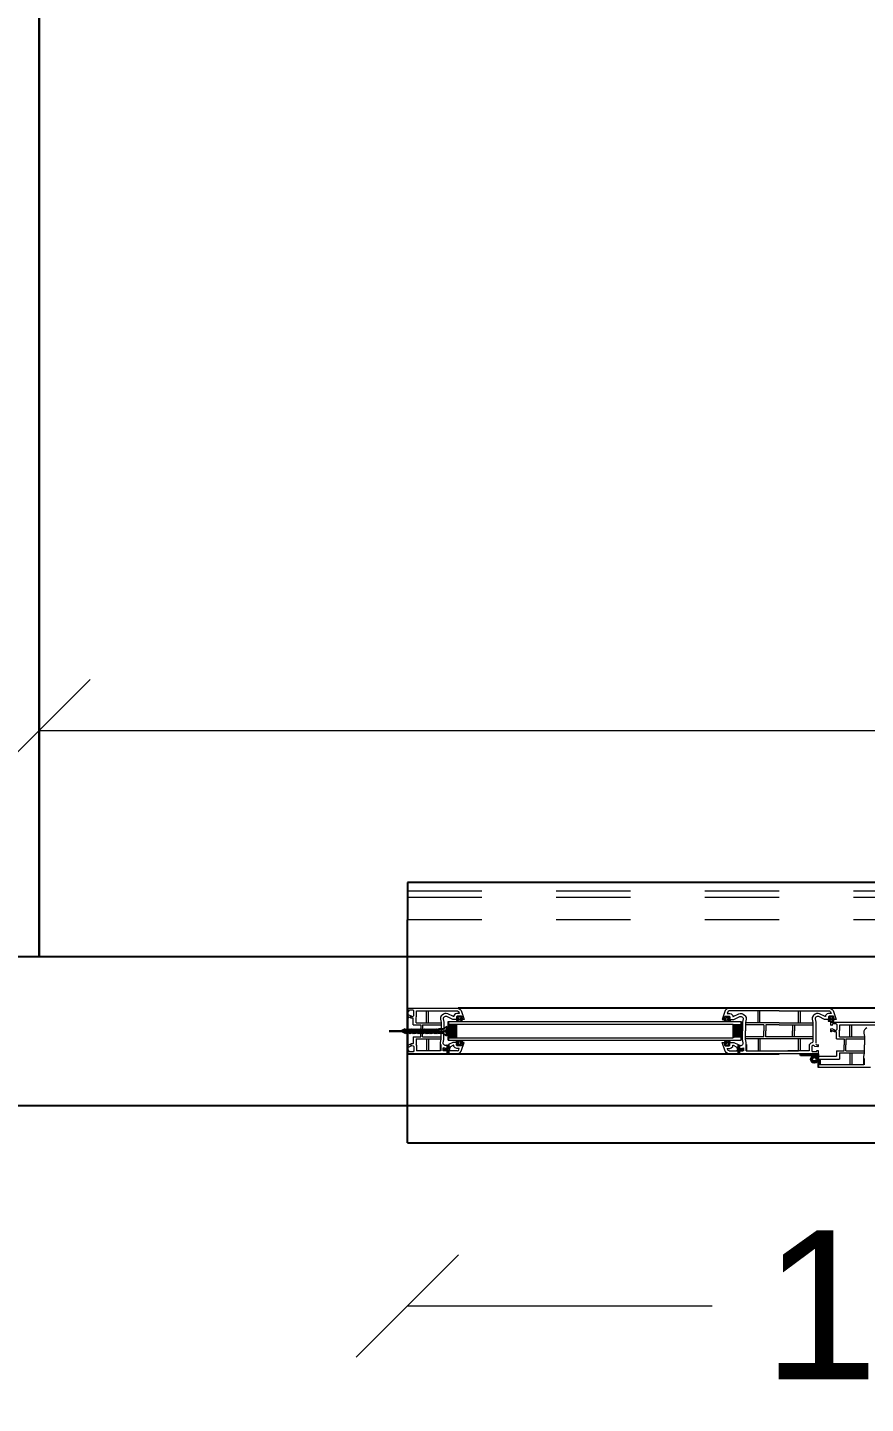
# Model space of a CAD drawing. Header units: metres. Extents: x -355 to 973, y -73 to 238.
# Drawn here: x -278.056 to -276.93, y 97.486 to 99.336 of the extents above; entities that cross this region are included whole.
import ezdxf

# ---------------------------------------------------------------- set-up
doc = ezdxf.new("R2010")
doc.units = ezdxf.units.M
doc.header["$LTSCALE"] = 3
doc.header["$MEASUREMENT"] = 0
for name, pattern in [('202$0$HIDDEN', [0.375, 0.25, -0.125]), ('ACAD_ISO02W100', [15, 12, -3]), ('DASHED2', [0.375, 0.25, -0.125])]:
    doc.linetypes.add(name, pattern=pattern)
for name, color, linetype in [('01B', 10, 'Continuous'), ('4', 4, 'ACAD_ISO02W100'), ('5', 2, 'Continuous')]:
    doc.layers.add(name, color=color, linetype=linetype)
doc.layers.add('05', color=21, linetype='Continuous', lineweight=5)
doc.layers.add('15', color=63, linetype='DASHED2', lineweight=15)
doc.styles.get("Standard").update_dxf_attribs({"font": 'arial.ttf'})
doc.dimstyles.new('ahmad', dxfattribs={"dimtxt": 0.2, "dimasz": 0.1375, "dimexe": 0, "dimexo": 0.0625, "dimgap": 0.09, "dimtad": 0, "dimzin": 0, "dimdsep": 46, "dimtxsty": 'Standard', "dimblk": 'OBLIQUE', "dimcen": 0.09, "dimclrd": 245, "dimclrt": 61, "dimadec": 0, "dimazin": 0, "dimtfac": 1, "dimtofl": 0, "dimtmove": 0, "dimatfit": 3, "dimldrblk": 'OBLIQUE', "dimfxl": 0, "dimfxlon": 1, "dimtolj": 1, "dimtzin": 0, "dimlwd": 13, "dimarcsym": 0})

# ---------------------------------------------------------------- blocks, each defined once
blk = doc.blocks.new('DSSSS')
at = {"layer": '05'}
for p, q in [((152.7604, -221.3864), (152.7604, -221.3872)), ((152.7604, -221.3872), (152.7664, -221.3872)), ((152.7664, -221.3872), (152.7664, -221.3863))]:
    blk.add_line(p, q, dxfattribs=at)
blk.add_lwpolyline([(152.7664, -221.3863), (152.7646, -221.3863), (152.7646, -221.384), (152.7657, -221.384), (152.7654, -221.383), (152.7617, -221.383), (152.7617, -221.3838), (152.7623, -221.3841), (152.763, -221.3847), (152.763, -221.3859), (152.7619, -221.3864), (152.7604, -221.3864)], dxfattribs=at)
blk = doc.blocks.new('ddd')
at = {"layer": '01B'}
for points in [[(1655.8293, 1003.8705), (1655.8184, 1003.8705), (1655.8184, 1003.889), (1655.8293, 1003.889)], [(1656.2018, 1003.8705), (1656.2127, 1003.8705), (1656.2127, 1003.889), (1656.2018, 1003.889)]]:
    blk.add_hatch(color=143, dxfattribs=at).paths.add_polyline_path(points)
at = {"layer": '01B', "color": 32}
for p in [(1655.7637, 1004.0793), (1655.7637, 1003.7293)]:
    blk.add_line(p, (1655.7637, 1004.0293), dxfattribs=at)
at = {"layer": '01B', "color": 143}
for p, q in [((1655.7637, 1003.9104), (1655.7637, 1003.8491)), ((1657.1951, 1003.9104), (1655.8322, 1003.9104)), ((1655.7802, 1003.8793), (1655.7393, 1003.8793)), ((1655.7393, 1003.8793), (1655.8247, 1003.8793)), ((1655.7608, 1003.8819), (1655.7555, 1003.8793)), ((1655.7608, 1003.8768), (1655.7555, 1003.8793)), ((1655.7608, 1003.8819), (1655.7587, 1003.8793)), ((1655.7608, 1003.8768), (1655.7587, 1003.8793)), ((1655.7621, 1003.8819), (1655.76, 1003.8793)), ((1655.7621, 1003.8768), (1655.76, 1003.8793)), ((1655.7608, 1003.8819), (1655.7616, 1003.8813)), ((1655.7608, 1003.8768), (1655.7616, 1003.8774)), ((1655.7633, 1003.8819), (1655.7612, 1003.8793)), ((1655.7633, 1003.8768), (1655.7612, 1003.8793)), ((1655.7621, 1003.8819), (1655.7628, 1003.8813)), ((1655.7621, 1003.8768), (1655.7628, 1003.8774)), ((1655.7646, 1003.8819), (1655.7624, 1003.8793)), ((1655.7646, 1003.8768), (1655.7624, 1003.8793)), ((1655.7633, 1003.8819), (1655.7641, 1003.8813)), ((1655.7633, 1003.8768), (1655.7641, 1003.8774)), ((1655.7658, 1003.8819), (1655.7637, 1003.8793)), ((1655.7658, 1003.8768), (1655.7637, 1003.8793)), ((1655.7646, 1003.8819), (1655.7653, 1003.8813)), ((1655.7646, 1003.8768), (1655.7653, 1003.8774)), ((1655.7671, 1003.8819), (1655.7649, 1003.8793)), ((1655.7671, 1003.8768), (1655.7649, 1003.8793)), ((1655.7658, 1003.8819), (1655.7666, 1003.8813)), ((1655.7658, 1003.8768), (1655.7666, 1003.8774)), ((1655.7683, 1003.8819), (1655.7662, 1003.8793)), ((1655.7683, 1003.8768), (1655.7662, 1003.8793)), ((1655.7671, 1003.8819), (1655.7678, 1003.8813)), ((1655.7671, 1003.8768), (1655.7678, 1003.8774)), ((1655.7696, 1003.8819), (1655.7674, 1003.8793)), ((1655.7696, 1003.8768), (1655.7674, 1003.8793)), ((1655.7683, 1003.8819), (1655.769, 1003.8813)), ((1655.7683, 1003.8768), (1655.769, 1003.8774)), ((1655.7708, 1003.8819), (1655.7687, 1003.8793)), ((1655.7708, 1003.8768), (1655.7687, 1003.8793)), ((1655.7696, 1003.8819), (1655.7703, 1003.8813)), ((1655.7696, 1003.8768), (1655.7703, 1003.8774)), ((1655.7721, 1003.8819), (1655.7699, 1003.8793)), ((1655.7721, 1003.8768), (1655.7699, 1003.8793)), ((1655.7708, 1003.8819), (1655.7715, 1003.8813)), ((1655.7708, 1003.8768), (1655.7715, 1003.8774)), ((1655.7733, 1003.8819), (1655.7712, 1003.8793)), ((1655.7733, 1003.8768), (1655.7712, 1003.8793)), ((1655.7721, 1003.8819), (1655.7728, 1003.8813)), ((1655.7721, 1003.8768), (1655.7728, 1003.8774)), ((1655.7745, 1003.8819), (1655.7724, 1003.8793)), ((1655.7745, 1003.8768), (1655.7724, 1003.8793)), ((1655.7733, 1003.8819), (1655.774, 1003.8813)), ((1655.7733, 1003.8768), (1655.774, 1003.8774)), ((1655.7758, 1003.8819), (1655.7737, 1003.8793)), ((1655.7758, 1003.8768), (1655.7737, 1003.8793)), ((1655.7745, 1003.8819), (1655.7753, 1003.8813)), ((1655.7745, 1003.8768), (1655.7753, 1003.8774)), ((1655.777, 1003.8819), (1655.7749, 1003.8793)), ((1655.777, 1003.8768), (1655.7749, 1003.8793)), ((1655.7758, 1003.8819), (1655.7765, 1003.8813)), ((1655.7758, 1003.8768), (1655.7765, 1003.8774)), ((1655.7783, 1003.8819), (1655.7762, 1003.8793)), ((1655.7783, 1003.8768), (1655.7762, 1003.8793)), ((1655.777, 1003.8819), (1655.7778, 1003.8813)), ((1655.777, 1003.8768), (1655.7778, 1003.8774)), ((1655.7795, 1003.8819), (1655.7774, 1003.8793)), ((1655.7795, 1003.8768), (1655.7774, 1003.8793)), ((1655.7783, 1003.8819), (1655.779, 1003.8813)), ((1655.7783, 1003.8768), (1655.779, 1003.8774)), ((1655.7808, 1003.8819), (1655.7786, 1003.8793)), ((1655.7808, 1003.8768), (1655.7786, 1003.8793)), ((1655.7795, 1003.8819), (1655.7803, 1003.8813)), ((1655.7795, 1003.8768), (1655.7803, 1003.8774)), ((1655.782, 1003.8819), (1655.7799, 1003.8793)), ((1655.782, 1003.8768), (1655.7799, 1003.8793)), ((1655.7808, 1003.8819), (1655.7815, 1003.8813)), ((1655.7808, 1003.8768), (1655.7815, 1003.8774)), ((1655.7833, 1003.8819), (1655.7811, 1003.8793)), ((1655.7833, 1003.8768), (1655.7811, 1003.8793)), ((1655.782, 1003.8819), (1655.7827, 1003.8813)), ((1655.782, 1003.8768), (1655.7827, 1003.8774)), ((1655.7845, 1003.8819), (1655.7824, 1003.8793)), ((1655.7845, 1003.8768), (1655.7824, 1003.8793)), ((1655.7833, 1003.8819), (1655.784, 1003.8813)), ((1655.7833, 1003.8768), (1655.784, 1003.8774)), ((1655.7858, 1003.8819), (1655.7836, 1003.8793)), ((1655.7858, 1003.8768), (1655.7836, 1003.8793)), ((1655.7845, 1003.8819), (1655.7852, 1003.8813)), ((1655.7845, 1003.8768), (1655.7852, 1003.8774)), ((1655.787, 1003.8819), (1655.7849, 1003.8793)), ((1655.787, 1003.8768), (1655.7849, 1003.8793)), ((1655.7858, 1003.8819), (1655.7865, 1003.8813)), ((1655.7858, 1003.8768), (1655.7865, 1003.8774)), ((1655.7882, 1003.8819), (1655.7861, 1003.8793)), ((1655.7882, 1003.8768), (1655.7861, 1003.8793)), ((1655.787, 1003.8819), (1655.7877, 1003.8813)), ((1655.787, 1003.8768), (1655.7877, 1003.8774)), ((1655.7895, 1003.8819), (1655.7874, 1003.8793)), ((1655.7895, 1003.8768), (1655.7874, 1003.8793)), ((1655.7882, 1003.8819), (1655.789, 1003.8813)), ((1655.7882, 1003.8768), (1655.789, 1003.8774)), ((1655.7907, 1003.8819), (1655.7886, 1003.8793)), ((1655.7907, 1003.8768), (1655.7886, 1003.8793)), ((1655.7895, 1003.8819), (1655.7902, 1003.8813)), ((1655.7895, 1003.8768), (1655.7902, 1003.8774)), ((1655.792, 1003.8819), (1655.7899, 1003.8793)), ((1655.792, 1003.8768), (1655.7899, 1003.8793)), ((1655.7907, 1003.8819), (1655.7915, 1003.8813)), ((1655.7907, 1003.8768), (1655.7915, 1003.8774)), ((1655.7932, 1003.8819), (1655.7911, 1003.8793)), ((1655.7932, 1003.8768), (1655.7911, 1003.8793)), ((1655.792, 1003.8819), (1655.7927, 1003.8813)), ((1655.792, 1003.8768), (1655.7927, 1003.8774)), ((1655.7945, 1003.8819), (1655.7923, 1003.8793)), ((1655.7945, 1003.8768), (1655.7923, 1003.8793)), ((1655.7932, 1003.8819), (1655.794, 1003.8813)), ((1655.7932, 1003.8768), (1655.794, 1003.8774)), ((1655.7957, 1003.8819), (1655.7936, 1003.8793)), ((1655.7957, 1003.8768), (1655.7936, 1003.8793)), ((1655.7945, 1003.8819), (1655.7952, 1003.8813)), ((1655.7945, 1003.8768), (1655.7952, 1003.8774)), ((1655.797, 1003.8819), (1655.7948, 1003.8793)), ((1655.797, 1003.8768), (1655.7948, 1003.8793)), ((1655.7957, 1003.8819), (1655.7965, 1003.8813)), ((1655.7957, 1003.8768), (1655.7965, 1003.8774)), ((1655.7982, 1003.8819), (1655.7961, 1003.8793)), ((1655.7982, 1003.8768), (1655.7961, 1003.8793)), ((1655.797, 1003.8819), (1655.7977, 1003.8813)), ((1655.797, 1003.8768), (1655.7977, 1003.8774)), ((1655.7995, 1003.8819), (1655.7973, 1003.8793)), ((1655.7995, 1003.8768), (1655.7973, 1003.8793)), ((1655.7982, 1003.8819), (1655.7989, 1003.8813)), ((1655.7982, 1003.8768), (1655.7989, 1003.8774)), ((1655.8007, 1003.8819), (1655.7986, 1003.8793)), ((1655.8007, 1003.8768), (1655.7986, 1003.8793)), ((1655.7995, 1003.8819), (1655.8002, 1003.8813)), ((1655.7995, 1003.8768), (1655.8002, 1003.8774)), ((1655.8019, 1003.8819), (1655.7998, 1003.8793)), ((1655.8019, 1003.8768), (1655.7998, 1003.8793)), ((1655.8007, 1003.8819), (1655.8014, 1003.8813)), ((1655.8007, 1003.8768), (1655.8014, 1003.8774)), ((1655.8032, 1003.8819), (1655.8011, 1003.8793)), ((1655.8032, 1003.8768), (1655.8011, 1003.8793)), ((1655.8019, 1003.8819), (1655.8027, 1003.8813)), ((1655.8019, 1003.8768), (1655.8027, 1003.8774)), ((1655.8044, 1003.8819), (1655.8023, 1003.8793)), ((1655.8044, 1003.8768), (1655.8023, 1003.8793)), ((1655.8032, 1003.8819), (1655.8039, 1003.8813)), ((1655.8032, 1003.8768), (1655.8039, 1003.8774)), ((1655.8057, 1003.8819), (1655.8036, 1003.8793)), ((1655.8057, 1003.8768), (1655.8036, 1003.8793)), ((1655.8044, 1003.8819), (1655.8052, 1003.8813)), ((1655.8044, 1003.8768), (1655.8052, 1003.8774)), ((1655.8114, 1003.8819), (1655.8057, 1003.8819)), ((1655.8057, 1003.8819), (1655.8057, 1003.8793)), ((1655.8057, 1003.8768), (1655.8057, 1003.8793)), ((1655.8114, 1003.8768), (1655.8057, 1003.8768)), ((1655.8168, 1003.8855), (1655.8114, 1003.8819)), ((1655.8168, 1003.8732), (1655.8114, 1003.8768)), ((1655.8168, 1003.8803), (1655.8147, 1003.8803)), ((1655.8147, 1003.8803), (1655.8147, 1003.8793)), ((1655.8147, 1003.8784), (1655.8147, 1003.8793)), ((1655.8168, 1003.8784), (1655.8147, 1003.8784)), ((1655.8168, 1003.8855), (1655.8168, 1003.8803)), ((1655.8168, 1003.8732), (1655.8168, 1003.8784)), ((1655.8184, 1003.8923), (1655.8184, 1003.8672)), ((1655.8293, 1003.889), (1655.8293, 1003.8705)), ((1656.2018, 1003.889), (1656.2018, 1003.8705)), ((1656.2127, 1003.8923), (1656.2127, 1003.8672)), ((1655.8082, 1003.8614), (1655.8082, 1003.8529)), ((1655.8119, 1003.8571), (1655.8119, 1003.8529)), ((1655.8123, 1003.8555), (1655.8122, 1003.8549)), ((1655.8174, 1003.8607), (1655.8174, 1003.8566)), ((1655.8189, 1003.8572), (1655.8178, 1003.8551)), ((1655.8189, 1003.8615), (1655.8189, 1003.8572)), ((1655.8209, 1003.8581), (1655.8193, 1003.8551)), ((1656.2065, 1003.8581), (1656.2081, 1003.8551)), ((1656.2084, 1003.8615), (1656.2084, 1003.8572)), ((1656.2084, 1003.8572), (1656.2095, 1003.8551)), ((1656.2099, 1003.8607), (1656.2099, 1003.8566)), ((1656.215, 1003.8555), (1656.2152, 1003.8549)), ((1656.2154, 1003.8571), (1656.2154, 1003.8529)), ((1656.2192, 1003.8614), (1656.2192, 1003.8529)), ((1655.7637, 1003.8491), (1656.2637, 1003.8491)), ((1655.8174, 1003.8529), (1655.8174, 1003.8491)), ((1655.8181, 1003.8545), (1655.8189, 1003.8529)), ((1655.8189, 1003.8529), (1655.8189, 1003.8491)), ((1655.8193, 1003.8551), (1655.8204, 1003.8529)), ((1656.2081, 1003.8551), (1656.207, 1003.8529)), ((1656.2092, 1003.8545), (1656.2084, 1003.8529)), ((1656.2084, 1003.8529), (1656.2084, 1003.8491)), ((1656.2099, 1003.8529), (1656.2099, 1003.8491)), ((1656.2921, 1003.8467), (1656.2921, 1003.8491)), ((1656.3159, 1003.8467), (1656.2921, 1003.8467)), ((1656.3159, 1003.8491), (1656.3159, 1003.8467)), ((1656.3159, 1003.8456), (1656.3159, 1003.8304)), ((1656.3185, 1003.8418), (1656.3185, 1003.8342)), ((1656.3774, 1003.8427), (1656.3774, 1003.8342))]:
    blk.add_line(p, q, dxfattribs=at)
for radius in [0.00477, 0.00274]:
    blk.add_circle((1656.3109, 1003.8416), radius, dxfattribs=at)
at = {"layer": '05', "color": 143}
for p, q in [((1655.7637, 1003.9064), (1655.7637, 1003.9104)), ((1655.7651, 1003.9057), (1655.7637, 1003.9064)), ((1655.7637, 1003.9013), (1655.7651, 1003.9014)), ((1655.7637, 1003.8972), (1655.7637, 1003.9013)), ((1655.764, 1003.897), (1655.7637, 1003.8972)), ((1655.7646, 1003.8971), (1655.764, 1003.897)), ((1655.7647, 1003.8984), (1655.7646, 1003.8971)), ((1655.7652, 1003.8989), (1655.7647, 1003.8984)), ((1655.7656, 1003.9063), (1655.7651, 1003.9057)), ((1655.7651, 1003.9014), (1655.7689, 1003.8999)), ((1655.7689, 1003.8971), (1655.7652, 1003.8989)), ((1655.7667, 1003.9078), (1655.7656, 1003.9073)), ((1655.7656, 1003.9073), (1655.7656, 1003.9063)), ((1655.771, 1003.9078), (1655.7667, 1003.9078)), ((1655.7687, 1003.8985), (1655.7678, 1003.899)), ((1655.7678, 1003.899), (1655.7683, 1003.8988)), ((1655.7683, 1003.8988), (1655.7687, 1003.8985)), ((1655.7689, 1003.8999), (1655.7702, 1003.8991)), ((1655.7701, 1003.8971), (1655.7689, 1003.8971)), ((1655.7712, 1003.8971), (1655.7701, 1003.8971)), ((1655.7702, 1003.8991), (1655.7715, 1003.8997)), ((1655.7716, 1003.9077), (1655.771, 1003.9078)), ((1655.7715, 1003.8967), (1655.7712, 1003.8971)), ((1655.7715, 1003.8997), (1655.7722, 1003.9006)), ((1655.7715, 1003.8878), (1655.7715, 1003.8967)), ((1655.7722, 1003.9067), (1655.7716, 1003.9077)), ((1655.7722, 1003.9006), (1655.7722, 1003.9067)), ((1655.7752, 1003.8982), (1655.776, 1003.8993)), ((1655.7754, 1003.8979), (1655.7752, 1003.8982)), ((1655.7754, 1003.8904), (1655.7754, 1003.8979)), ((1655.776, 1003.8993), (1655.776, 1003.9066)), ((1655.776, 1003.9066), (1655.8311, 1003.9066)), ((1655.7896, 1003.8904), (1655.7896, 1003.9066)), ((1655.7921, 1003.8904), (1655.7921, 1003.9066)), ((1655.8082, 1003.898), (1655.8081, 1003.8954)), ((1655.8081, 1003.8954), (1655.8091, 1003.891)), ((1655.8093, 1003.8999), (1655.8082, 1003.898)), ((1655.8103, 1003.9011), (1655.8093, 1003.8999)), ((1655.8122, 1003.9024), (1655.8103, 1003.9011)), ((1655.814, 1003.903), (1655.8122, 1003.9024)), ((1655.816, 1003.9031), (1655.814, 1003.903)), ((1655.818, 1003.9027), (1655.816, 1003.9031)), ((1655.8257, 1003.899), (1655.818, 1003.9027)), ((1655.8261, 1003.899), (1655.8257, 1003.899)), ((1655.8282, 1003.9026), (1655.8261, 1003.9005)), ((1655.8261, 1003.9005), (1655.8261, 1003.899)), ((1655.8301, 1003.9033), (1655.8282, 1003.9026)), ((1655.8334, 1003.9033), (1655.8301, 1003.9033)), ((1655.8311, 1003.9066), (1655.8323, 1003.9058)), ((1655.8323, 1003.9058), (1655.8328, 1003.9052)), ((1655.8328, 1003.9052), (1655.8334, 1003.9033)), ((1656.1945, 1003.9052), (1656.1939, 1003.9033)), ((1656.1939, 1003.9033), (1656.1973, 1003.9033)), ((1656.195, 1003.9058), (1656.1945, 1003.9052)), ((1656.1962, 1003.9066), (1656.195, 1003.9058)), ((1656.2637, 1003.9066), (1656.1962, 1003.9066)), ((1656.1973, 1003.9033), (1656.1992, 1003.9026)), ((1656.1992, 1003.9026), (1656.2012, 1003.9005)), ((1656.2012, 1003.9005), (1656.2012, 1003.899)), ((1656.2012, 1003.899), (1656.2017, 1003.899)), ((1656.2017, 1003.899), (1656.2093, 1003.9027)), ((1656.2093, 1003.9027), (1656.2113, 1003.9031)), ((1656.2113, 1003.9031), (1656.2133, 1003.903)), ((1656.2133, 1003.903), (1656.2152, 1003.9024)), ((1656.2152, 1003.9024), (1656.217, 1003.9011)), ((1656.217, 1003.9011), (1656.218, 1003.8999)), ((1656.218, 1003.8999), (1656.2192, 1003.898)), ((1656.2192, 1003.8954), (1656.2182, 1003.891)), ((1656.2192, 1003.898), (1656.2192, 1003.8954)), ((1656.2352, 1003.8904), (1656.2352, 1003.9066)), ((1656.2377, 1003.8904), (1656.2377, 1003.9066)), ((1656.2637, 1003.9104), (1656.3322, 1003.9104)), ((1656.2637, 1003.9066), (1656.3311, 1003.9066)), ((1656.2896, 1003.8904), (1656.2896, 1003.9066)), ((1656.2921, 1003.8904), (1656.2921, 1003.9066)), ((1656.3082, 1003.898), (1656.3081, 1003.8954)), ((1656.3081, 1003.8954), (1656.3091, 1003.891)), ((1656.3093, 1003.8999), (1656.3082, 1003.898)), ((1656.3103, 1003.9011), (1656.3093, 1003.8999)), ((1656.3122, 1003.9024), (1656.3103, 1003.9011)), ((1656.3124, 1003.8976), (1656.3119, 1003.8969)), ((1656.3119, 1003.8969), (1656.3119, 1003.8958)), ((1656.3119, 1003.8958), (1656.3129, 1003.8914)), ((1656.314, 1003.903), (1656.3122, 1003.9024)), ((1656.313, 1003.8983), (1656.3124, 1003.8976)), ((1656.3138, 1003.8989), (1656.313, 1003.8983)), ((1656.3147, 1003.8992), (1656.3138, 1003.8989)), ((1656.316, 1003.9031), (1656.314, 1003.903)), ((1656.3157, 1003.8993), (1656.3147, 1003.8992)), ((1656.3168, 1003.899), (1656.3157, 1003.8993)), ((1656.318, 1003.9027), (1656.316, 1003.9031)), ((1656.3248, 1003.8951), (1656.3168, 1003.899)), ((1656.3257, 1003.899), (1656.318, 1003.9027)), ((1656.3312, 1003.8951), (1656.3248, 1003.8951)), ((1656.3261, 1003.899), (1656.3257, 1003.899)), ((1656.3282, 1003.9026), (1656.3261, 1003.9005)), ((1656.3261, 1003.9005), (1656.3261, 1003.899)), ((1656.3301, 1003.9033), (1656.3282, 1003.9026)), ((1656.3296, 1003.8939), (1656.3296, 1003.8929)), ((1656.3296, 1003.8929), (1656.3373, 1003.8929)), ((1656.3303, 1003.8993), (1656.3299, 1003.8989)), ((1656.3299, 1003.8989), (1656.3299, 1003.8964)), ((1656.3299, 1003.8964), (1656.3313, 1003.8958)), ((1656.3334, 1003.9033), (1656.3301, 1003.9033)), ((1656.3308, 1003.8995), (1656.3303, 1003.8993)), ((1656.3365, 1003.8995), (1656.3308, 1003.8995)), ((1656.3311, 1003.9066), (1656.3323, 1003.9058)), ((1656.3316, 1003.8953), (1656.3312, 1003.8951)), ((1656.3313, 1003.8958), (1656.3316, 1003.8955)), ((1656.3316, 1003.8955), (1656.3316, 1003.8953)), ((1656.3322, 1003.9104), (1656.3349, 1003.9087)), ((1656.3323, 1003.9058), (1656.3328, 1003.9052)), ((1656.3328, 1003.9052), (1656.3334, 1003.9033)), ((1656.3349, 1003.9087), (1656.3362, 1003.907)), ((1656.3362, 1003.907), (1656.3401, 1003.8953)), ((1656.3362, 1003.8953), (1656.3362, 1003.8957)), ((1656.3362, 1003.8957), (1656.3369, 1003.8957)), ((1656.3401, 1003.8953), (1656.3362, 1003.8953)), ((1656.3369, 1003.8993), (1656.3365, 1003.8995)), ((1656.3372, 1003.8989), (1656.3369, 1003.8993)), ((1656.3369, 1003.8957), (1656.3375, 1003.8958)), ((1656.3378, 1003.8966), (1656.3372, 1003.8989)), ((1656.3373, 1003.8929), (1656.3373, 1003.894)), ((1656.3375, 1003.8958), (1656.3377, 1003.8962)), ((1656.3377, 1003.8962), (1656.3378, 1003.8966)), ((1655.7715, 1003.8878), (1655.7817, 1003.8878)), ((1655.7754, 1003.8904), (1655.8091, 1003.8904)), ((1655.7817, 1003.8878), (1655.7817, 1003.8797)), ((1655.7817, 1003.8716), (1655.7817, 1003.8797)), ((1655.7842, 1003.8878), (1655.8091, 1003.8878)), ((1655.7842, 1003.8878), (1655.7842, 1003.8797)), ((1655.7842, 1003.8716), (1655.7842, 1003.8797)), ((1655.8091, 1003.891), (1655.8091, 1003.8841)), ((1655.8091, 1003.8841), (1655.8091, 1003.8797)), ((1655.8091, 1003.8754), (1655.8091, 1003.8797)), ((1655.8091, 1003.8685), (1655.8091, 1003.8754)), ((1655.8129, 1003.8754), (1655.8129, 1003.8797)), ((1655.8129, 1003.868), (1655.8129, 1003.8754)), ((1656.2144, 1003.8754), (1656.2144, 1003.8797)), ((1656.2144, 1003.868), (1656.2144, 1003.8754)), ((1656.2182, 1003.891), (1656.2182, 1003.8841)), ((1656.2637, 1003.8904), (1656.2182, 1003.8904)), ((1656.2431, 1003.8878), (1656.2182, 1003.8878)), ((1656.2182, 1003.8841), (1656.2182, 1003.8797)), ((1656.2182, 1003.8754), (1656.2182, 1003.8797)), ((1656.2182, 1003.8685), (1656.2182, 1003.8754)), ((1656.2431, 1003.8878), (1656.2431, 1003.8797)), ((1656.2431, 1003.8716), (1656.2431, 1003.8797)), ((1656.2637, 1003.8878), (1656.2457, 1003.8878)), ((1656.2457, 1003.8878), (1656.2457, 1003.8797)), ((1656.2457, 1003.8716), (1656.2457, 1003.8797)), ((1656.2637, 1003.8904), (1656.3091, 1003.8904)), ((1656.2637, 1003.8878), (1656.3091, 1003.8878)), ((1656.2817, 1003.8878), (1656.2817, 1003.8797)), ((1656.2817, 1003.8716), (1656.2817, 1003.8797)), ((1656.2842, 1003.8878), (1656.2842, 1003.8797)), ((1656.2842, 1003.8716), (1656.2842, 1003.8797)), ((1656.3091, 1003.891), (1656.3091, 1003.8833)), ((1656.3091, 1003.8833), (1656.3091, 1003.865)), ((1656.3129, 1003.8914), (1656.3129, 1003.8833)), ((1656.3129, 1003.8833), (1656.3129, 1003.8632)), ((1656.3588, 1003.8717), (1656.3588, 1003.8879)), ((1656.3614, 1003.8717), (1656.3614, 1003.8879)), ((1655.764, 1003.8625), (1655.7637, 1003.8623)), ((1655.7637, 1003.8623), (1655.7637, 1003.8581)), ((1655.7637, 1003.8581), (1655.7651, 1003.858)), ((1655.7646, 1003.8623), (1655.764, 1003.8625)), ((1655.7647, 1003.8611), (1655.7646, 1003.8623)), ((1655.7652, 1003.8606), (1655.7647, 1003.8611)), ((1655.7651, 1003.858), (1655.7689, 1003.8595)), ((1655.7689, 1003.8624), (1655.7652, 1003.8606)), ((1655.7687, 1003.8609), (1655.7678, 1003.8604)), ((1655.7678, 1003.8604), (1655.7683, 1003.8606)), ((1655.7683, 1003.8606), (1655.7687, 1003.8609)), ((1655.7701, 1003.8623), (1655.7689, 1003.8624)), ((1655.7689, 1003.8595), (1655.7702, 1003.8603)), ((1655.7712, 1003.8623), (1655.7701, 1003.8623)), ((1655.7702, 1003.8603), (1655.7715, 1003.8597)), ((1655.7715, 1003.8628), (1655.7712, 1003.8623)), ((1655.7715, 1003.8716), (1655.7817, 1003.8716)), ((1655.7715, 1003.8716), (1655.7715, 1003.8628)), ((1655.7715, 1003.8597), (1655.7722, 1003.8589)), ((1655.7722, 1003.8589), (1655.7722, 1003.8528)), ((1655.7754, 1003.8615), (1655.7752, 1003.8613)), ((1655.7752, 1003.8613), (1655.776, 1003.8601)), ((1655.7754, 1003.8691), (1655.8091, 1003.8691)), ((1655.7754, 1003.8691), (1655.7754, 1003.8615)), ((1655.776, 1003.8601), (1655.776, 1003.8529)), ((1655.7842, 1003.8716), (1655.8091, 1003.8716)), ((1655.7896, 1003.8691), (1655.7896, 1003.8529)), ((1655.7921, 1003.8691), (1655.7921, 1003.8529)), ((1655.8081, 1003.864), (1655.8091, 1003.8685)), ((1655.8082, 1003.8614), (1655.8081, 1003.864)), ((1655.8119, 1003.8636), (1655.8129, 1003.868)), ((1655.8119, 1003.8626), (1655.8119, 1003.8636)), ((1655.8124, 1003.8618), (1655.8119, 1003.8626)), ((1655.814, 1003.8565), (1655.8119, 1003.8571)), ((1655.8144, 1003.8549), (1655.8123, 1003.8555)), ((1655.813, 1003.8611), (1655.8124, 1003.8618)), ((1655.8138, 1003.8605), (1655.813, 1003.8611)), ((1655.8147, 1003.8603), (1655.8138, 1003.8605)), ((1655.816, 1003.8563), (1655.814, 1003.8565)), ((1655.8157, 1003.8602), (1655.8147, 1003.8603)), ((1655.8168, 1003.8604), (1655.8157, 1003.8602)), ((1655.8174, 1003.8566), (1655.816, 1003.8563)), ((1655.8174, 1003.8607), (1655.8168, 1003.8604)), ((1655.8248, 1003.8643), (1655.8189, 1003.8615)), ((1655.8257, 1003.8605), (1655.8209, 1003.8581)), ((1655.8312, 1003.8643), (1655.8248, 1003.8643)), ((1655.8261, 1003.8605), (1655.8257, 1003.8605)), ((1655.8261, 1003.859), (1655.8261, 1003.8605)), ((1655.8282, 1003.8568), (1655.8261, 1003.859)), ((1655.8301, 1003.8561), (1655.8282, 1003.8568)), ((1655.8296, 1003.8656), (1655.8296, 1003.8665)), ((1655.8296, 1003.8665), (1655.8373, 1003.8665)), ((1655.8299, 1003.863), (1655.8313, 1003.8637)), ((1655.8299, 1003.8605), (1655.8299, 1003.863)), ((1655.8303, 1003.8601), (1655.8299, 1003.8605)), ((1655.8334, 1003.8561), (1655.8301, 1003.8561)), ((1655.8308, 1003.8599), (1655.8303, 1003.8601)), ((1655.8365, 1003.8599), (1655.8308, 1003.8599)), ((1655.8316, 1003.8641), (1655.8312, 1003.8643)), ((1655.8313, 1003.8637), (1655.8316, 1003.8639)), ((1655.8316, 1003.8639), (1655.8316, 1003.8641)), ((1655.8328, 1003.8543), (1655.8334, 1003.8561)), ((1655.8362, 1003.8524), (1655.8401, 1003.8641)), ((1655.8401, 1003.8641), (1655.8362, 1003.8641)), ((1655.8362, 1003.8641), (1655.8362, 1003.8638)), ((1655.8362, 1003.8638), (1655.8369, 1003.8638)), ((1655.8369, 1003.8602), (1655.8365, 1003.8599)), ((1655.8369, 1003.8638), (1655.8375, 1003.8637)), ((1655.8372, 1003.8605), (1655.8369, 1003.8602)), ((1655.8378, 1003.8628), (1655.8372, 1003.8605)), ((1655.8373, 1003.8665), (1655.8373, 1003.8654)), ((1655.8375, 1003.8637), (1655.8377, 1003.8632)), ((1655.8377, 1003.8632), (1655.8378, 1003.8628)), ((1656.1911, 1003.8524), (1656.1872, 1003.8641)), ((1656.1872, 1003.8641), (1656.1911, 1003.8641)), ((1656.1896, 1003.8632), (1656.1895, 1003.8628)), ((1656.1895, 1003.8628), (1656.1902, 1003.8605)), ((1656.1899, 1003.8637), (1656.1896, 1003.8632)), ((1656.1904, 1003.8638), (1656.1899, 1003.8637)), ((1656.1977, 1003.8665), (1656.19, 1003.8665)), ((1656.19, 1003.8665), (1656.19, 1003.8654)), ((1656.1902, 1003.8605), (1656.1905, 1003.8602)), ((1656.1911, 1003.8638), (1656.1904, 1003.8638)), ((1656.1905, 1003.8602), (1656.1908, 1003.8599)), ((1656.1908, 1003.8599), (1656.1965, 1003.8599)), ((1656.1911, 1003.8641), (1656.1911, 1003.8638)), ((1656.1945, 1003.8543), (1656.1939, 1003.8561)), ((1656.1939, 1003.8561), (1656.1973, 1003.8561)), ((1656.1957, 1003.8641), (1656.1961, 1003.8643)), ((1656.1957, 1003.8639), (1656.1957, 1003.8641)), ((1656.196, 1003.8637), (1656.1957, 1003.8639)), ((1656.1974, 1003.863), (1656.196, 1003.8637)), ((1656.1961, 1003.8643), (1656.2025, 1003.8643)), ((1656.1965, 1003.8599), (1656.197, 1003.8601)), ((1656.197, 1003.8601), (1656.1974, 1003.8605)), ((1656.1973, 1003.8561), (1656.1992, 1003.8568)), ((1656.1974, 1003.8605), (1656.1974, 1003.863)), ((1656.1977, 1003.8656), (1656.1977, 1003.8665)), ((1656.1992, 1003.8568), (1656.2012, 1003.859)), ((1656.2012, 1003.859), (1656.2012, 1003.8605)), ((1656.2012, 1003.8605), (1656.2017, 1003.8605)), ((1656.2017, 1003.8605), (1656.2065, 1003.8581)), ((1656.2025, 1003.8643), (1656.2084, 1003.8615)), ((1656.2099, 1003.8607), (1656.2106, 1003.8604)), ((1656.2099, 1003.8566), (1656.2113, 1003.8563)), ((1656.2106, 1003.8604), (1656.2116, 1003.8602)), ((1656.2113, 1003.8563), (1656.2133, 1003.8565)), ((1656.2116, 1003.8602), (1656.2126, 1003.8603)), ((1656.2126, 1003.8603), (1656.2135, 1003.8605)), ((1656.2129, 1003.8549), (1656.215, 1003.8555)), ((1656.2133, 1003.8565), (1656.2154, 1003.8571)), ((1656.2135, 1003.8605), (1656.2143, 1003.8611)), ((1656.2143, 1003.8611), (1656.2149, 1003.8618)), ((1656.2154, 1003.8636), (1656.2144, 1003.868)), ((1656.2149, 1003.8618), (1656.2154, 1003.8626)), ((1656.2154, 1003.8626), (1656.2154, 1003.8636)), ((1656.2431, 1003.8716), (1656.2182, 1003.8716)), ((1656.3091, 1003.8691), (1656.2182, 1003.8691)), ((1656.2192, 1003.864), (1656.2182, 1003.8685)), ((1656.2192, 1003.8614), (1656.2192, 1003.864)), ((1656.2352, 1003.8691), (1656.2352, 1003.8529)), ((1656.2377, 1003.8691), (1656.2377, 1003.8529)), ((1656.3091, 1003.8716), (1656.2457, 1003.8716)), ((1656.2896, 1003.8529), (1656.2896, 1003.8691)), ((1656.2921, 1003.8529), (1656.2921, 1003.8691)), ((1656.3064, 1003.8635), (1656.3038, 1003.8611)), ((1656.3038, 1003.8611), (1656.3038, 1003.8529)), ((1656.3087, 1003.8641), (1656.3064, 1003.8635)), ((1656.3083, 1003.86), (1656.3076, 1003.8594)), ((1656.3076, 1003.8594), (1656.3076, 1003.8528)), ((1656.3092, 1003.8603), (1656.3083, 1003.86)), ((1656.3091, 1003.8641), (1656.3087, 1003.8641)), ((1656.3102, 1003.8603), (1656.3092, 1003.8603)), ((1656.3114, 1003.859), (1656.3102, 1003.8603)), ((1656.3154, 1003.8583), (1656.3114, 1003.859)), ((1656.3129, 1003.8623), (1656.3132, 1003.8616)), ((1656.3132, 1003.8616), (1656.3139, 1003.8611)), ((1656.3139, 1003.8611), (1656.3146, 1003.8606)), ((1656.3146, 1003.8606), (1656.3154, 1003.8612)), ((1656.3154, 1003.8612), (1656.316, 1003.8616)), ((1656.316, 1003.8587), (1656.3154, 1003.8583)), ((1656.316, 1003.8616), (1656.316, 1003.8587)), ((1656.3408, 1003.8691), (1656.3509, 1003.8691)), ((1656.3446, 1003.8717), (1656.3783, 1003.8717)), ((1656.3509, 1003.8691), (1656.3509, 1003.861)), ((1656.3509, 1003.8529), (1656.3509, 1003.861)), ((1656.3534, 1003.8691), (1656.3783, 1003.8691)), ((1656.3534, 1003.8691), (1656.3534, 1003.861)), ((1656.3534, 1003.8529), (1656.3534, 1003.861)), ((1656.3783, 1003.8567), (1656.3783, 1003.861)), ((1656.3783, 1003.8498), (1656.3783, 1003.8567)), ((1655.7651, 1003.8537), (1655.7637, 1003.8531)), ((1655.7637, 1003.8531), (1655.7637, 1003.8491)), ((1655.8174, 1003.8491), (1655.7637, 1003.8491)), ((1655.7656, 1003.8532), (1655.7651, 1003.8537)), ((1655.7656, 1003.8521), (1655.7656, 1003.8532)), ((1655.7667, 1003.8516), (1655.7656, 1003.8521)), ((1655.771, 1003.8516), (1655.7667, 1003.8516)), ((1655.7716, 1003.8517), (1655.771, 1003.8516)), ((1655.7722, 1003.8528), (1655.7716, 1003.8517)), ((1655.8082, 1003.8529), (1655.776, 1003.8529)), ((1655.8174, 1003.8529), (1655.8119, 1003.8529)), ((1655.8143, 1003.8543), (1655.8122, 1003.8549)), ((1655.8165, 1003.8541), (1655.8143, 1003.8543)), ((1655.8164, 1003.8547), (1655.8144, 1003.8549)), ((1655.8178, 1003.8551), (1655.8164, 1003.8547)), ((1655.8181, 1003.8545), (1655.8165, 1003.8541)), ((1655.8322, 1003.8491), (1655.8189, 1003.8491)), ((1655.8311, 1003.8529), (1655.8204, 1003.8529)), ((1655.8311, 1003.8529), (1655.8323, 1003.8536)), ((1655.8322, 1003.8491), (1655.8349, 1003.8507)), ((1655.8323, 1003.8536), (1655.8328, 1003.8543)), ((1655.8349, 1003.8507), (1655.8362, 1003.8524)), ((1656.1924, 1003.8507), (1656.1911, 1003.8524)), ((1656.1951, 1003.8491), (1656.1924, 1003.8507)), ((1656.195, 1003.8536), (1656.1945, 1003.8543)), ((1656.1962, 1003.8529), (1656.195, 1003.8536)), ((1656.1951, 1003.8491), (1656.2084, 1003.8491)), ((1656.1962, 1003.8529), (1656.207, 1003.8529)), ((1656.2092, 1003.8545), (1656.2109, 1003.8541)), ((1656.2095, 1003.8551), (1656.2109, 1003.8547)), ((1656.2099, 1003.8529), (1656.2154, 1003.8529)), ((1656.2099, 1003.8491), (1656.2637, 1003.8491)), ((1656.2109, 1003.8547), (1656.2129, 1003.8549)), ((1656.2109, 1003.8541), (1656.213, 1003.8543)), ((1656.213, 1003.8543), (1656.2152, 1003.8549)), ((1656.2192, 1003.8529), (1656.2896, 1003.8529)), ((1656.3159, 1003.8491), (1656.2637, 1003.8491)), ((1656.3038, 1003.8529), (1656.2754, 1003.8529)), ((1656.3076, 1003.8528), (1656.3079, 1003.8522)), ((1656.3079, 1003.8522), (1656.3083, 1003.8519)), ((1656.3083, 1003.8519), (1656.3138, 1003.8519)), ((1656.3138, 1003.8519), (1656.3142, 1003.8521)), ((1656.3142, 1003.8521), (1656.3144, 1003.8526)), ((1656.3144, 1003.8533), (1656.3147, 1003.8536)), ((1656.3144, 1003.8526), (1656.3144, 1003.8533)), ((1656.3147, 1003.8536), (1656.3157, 1003.8536)), ((1656.3157, 1003.8536), (1656.3159, 1003.8532)), ((1656.3159, 1003.8532), (1656.3159, 1003.8491)), ((1656.3159, 1003.8456), (1656.3408, 1003.8456)), ((1656.3185, 1003.8418), (1656.3446, 1003.8418)), ((1656.3408, 1003.8529), (1656.3408, 1003.8456)), ((1656.3408, 1003.8529), (1656.3509, 1003.8529)), ((1656.3446, 1003.8504), (1656.3446, 1003.8418)), ((1656.3446, 1003.8504), (1656.3783, 1003.8504)), ((1656.3534, 1003.8529), (1656.3783, 1003.8529)), ((1656.3588, 1003.8504), (1656.3588, 1003.8342)), ((1656.3614, 1003.8504), (1656.3614, 1003.8342)), ((1656.3773, 1003.8453), (1656.3783, 1003.8498)), ((1656.3774, 1003.8427), (1656.3773, 1003.8453)), ((1656.3866, 1003.8304), (1656.3159, 1003.8304)), ((1656.3774, 1003.8342), (1656.3185, 1003.8342))]:
    blk.add_line(p, q, dxfattribs=at)
at = {"layer": '05', "color": 107}
for p, q in [((1655.8184, 1003.8923), (1656.2127, 1003.8923)), ((1655.8184, 1003.889), (1656.2018, 1003.889)), ((1655.8184, 1003.8705), (1656.2018, 1003.8705)), ((1655.8184, 1003.8672), (1656.2127, 1003.8672))]:
    blk.add_line(p, q, dxfattribs=at)
at = {"layer": '05', "color": 143}
for points in [[(1655.7637, 1003.9104), (1655.8322, 1003.9104), (1655.8349, 1003.9087), (1655.8362, 1003.907), (1655.8401, 1003.8953), (1655.8362, 1003.8953), (1655.8362, 1003.8957), (1655.8369, 1003.8957), (1655.8375, 1003.8958), (1655.8377, 1003.8962), (1655.8378, 1003.8966), (1655.8372, 1003.8989), (1655.8369, 1003.8993), (1655.8365, 1003.8995), (1655.8308, 1003.8995), (1655.8303, 1003.8993), (1655.8299, 1003.8989), (1655.8299, 1003.8964), (1655.8313, 1003.8958), (1655.8316, 1003.8955), (1655.8316, 1003.8953), (1655.8312, 1003.8951), (1655.8248, 1003.8951), (1655.8168, 1003.899), (1655.8157, 1003.8993), (1655.8147, 1003.8992), (1655.8138, 1003.8989), (1655.813, 1003.8983), (1655.8124, 1003.8976), (1655.8119, 1003.8969), (1655.8119, 1003.8958), (1655.8129, 1003.8914), (1655.8129, 1003.8841), (1655.8129, 1003.8797)], [(1656.2637, 1003.9104), (1656.1951, 1003.9104), (1656.1924, 1003.9087), (1656.1911, 1003.907), (1656.1872, 1003.8953), (1656.1911, 1003.8953), (1656.1911, 1003.8957), (1656.1904, 1003.8957), (1656.1899, 1003.8958), (1656.1896, 1003.8962), (1656.1895, 1003.8966), (1656.1902, 1003.8989), (1656.1905, 1003.8993), (1656.1908, 1003.8995), (1656.1965, 1003.8995), (1656.197, 1003.8993), (1656.1974, 1003.8989), (1656.1974, 1003.8964), (1656.196, 1003.8958), (1656.1957, 1003.8955), (1656.1957, 1003.8953), (1656.1961, 1003.8951), (1656.2025, 1003.8951), (1656.2106, 1003.899), (1656.2116, 1003.8993), (1656.2126, 1003.8992), (1656.2135, 1003.8989), (1656.2143, 1003.8983), (1656.2149, 1003.8976), (1656.2154, 1003.8969), (1656.2154, 1003.8958), (1656.2144, 1003.8914), (1656.2144, 1003.8841), (1656.2144, 1003.8797)], [(1656.3373, 1003.894), (1656.3349, 1003.894), (1656.3349, 1003.8969), (1656.3364, 1003.8969), (1656.336, 1003.8982), (1656.3312, 1003.8982), (1656.3312, 1003.8972), (1656.332, 1003.8969), (1656.3329, 1003.8961), (1656.3329, 1003.8945), (1656.3315, 1003.8939), (1656.3296, 1003.8939)], [(1656.3329, 1003.8917), (1656.4015, 1003.8917)], [(1656.3408, 1003.8691), (1656.3408, 1003.878), (1656.3404, 1003.8784), (1656.3393, 1003.8784), (1656.3381, 1003.8784), (1656.3344, 1003.8802), (1656.3339, 1003.8797), (1656.3338, 1003.8785), (1656.3333, 1003.8783), (1656.3329, 1003.8785), (1656.3329, 1003.8826), (1656.3343, 1003.8828), (1656.3381, 1003.8813), (1656.3394, 1003.8805), (1656.3408, 1003.881), (1656.3414, 1003.8819), (1656.3414, 1003.888), (1656.3409, 1003.889), (1656.3403, 1003.8891), (1656.336, 1003.8891), (1656.3348, 1003.8887), (1656.3348, 1003.8876), (1656.3343, 1003.8871), (1656.3329, 1003.8877), (1656.3329, 1003.8917)], [(1656.3446, 1003.8717), (1656.3446, 1003.8792), (1656.3444, 1003.8795), (1656.3452, 1003.8806), (1656.3452, 1003.8879), (1656.4004, 1003.8879)], [(1656.3814, 1003.8837), (1656.3795, 1003.8825), (1656.3785, 1003.8812), (1656.3774, 1003.8794), (1656.3773, 1003.8768), (1656.3783, 1003.8723), (1656.3783, 1003.8654), (1656.3783, 1003.861)], [(1655.8373, 1003.8654), (1655.8349, 1003.8654), (1655.8349, 1003.8625), (1655.8364, 1003.8625), (1655.836, 1003.8612), (1655.8312, 1003.8612), (1655.8312, 1003.8622), (1655.832, 1003.8626), (1655.8329, 1003.8633), (1655.8329, 1003.8649), (1655.8315, 1003.8656), (1655.8296, 1003.8656)], [(1656.19, 1003.8654), (1656.1924, 1003.8654), (1656.1924, 1003.8625), (1656.1909, 1003.8625), (1656.1913, 1003.8612), (1656.1961, 1003.8612), (1656.1961, 1003.8622), (1656.1953, 1003.8626), (1656.1944, 1003.8633), (1656.1944, 1003.8649), (1656.1958, 1003.8656), (1656.1977, 1003.8656)]]:
    blk.add_lwpolyline(points, dxfattribs=at)
blk.add_lwpolyline([(1656.3376, 1003.8801), (1656.338, 1003.8799), (1656.337, 1003.8803)], close=True, dxfattribs=at)
at = {"layer": '15'}
for p, q in [((1657.2637, 1003.9793), (1655.7637, 1003.9793)), ((1655.7637, 1003.7793), (1657.2637, 1003.7793))]:
    blk.add_line(p, q, dxfattribs=at)
at = {"layer": '5', "color": 32}
for p, q in [((1657.2637, 1004.0793), (1655.7637, 1004.0793)), ((1655.7637, 1003.7293), (1657.2637, 1003.7293))]:
    blk.add_line(p, q, dxfattribs=at)
at = {"layer": '5', "color": 5, "linetype": '202$0$HIDDEN', "lineweight": 5, "ltscale": 0.1}
for p, q in [((1657.2637, 1004.0678), (1655.7637, 1004.0678)), ((1657.2637, 1004.059), (1655.7637, 1004.059)), ((1657.2637, 1004.0293), (1655.7637, 1004.0293))]:
    blk.add_line(p, q, dxfattribs=at)
at = {"layer": '01B', "color": 143, "yscale": 1.275494208194687, "zscale": 1.275494208194687}
for p, xscale in [((1460.9846, 1286.271), 1.275494208194687), ((1851.0427, 1286.271), -1.275494208194687)]:
    blk.add_blockref('DSSSS', p, dxfattribs=dict(at, xscale=xscale))
blk = doc.blocks.new('_Oblique')
at = {"color": 0, "linetype": 'ByBlock', "lineweight": -2}
blk.add_line((-0.5, -0.5), (0.5, 0.5), dxfattribs=at)
blk = doc.blocks.new('*D599')
at = {"color": 245, "lineweight": 13, "transparency": 16777216}
for p, q in [((-277.5457, 97.6168), (-277.1357, 97.6168)), ((-276.0457, 97.6168), (-276.4557, 97.6168))]:
    blk.add_line(p, q, dxfattribs=at)
at = {"layer": 'Defpoints', "color": 0, "transparency": 16777216}
for p in [(-277.5457, 97.8361), (-276.0457, 97.8361), (-276.0457, 97.6168)]:
    blk.add_point(p, dxfattribs=at)
at = {"color": 245, "lineweight": 13, "transparency": 16777216, "xscale": 0.1375, "yscale": 0.1375, "zscale": 0.1375, "rotation": 180}
blk.add_blockref('_Oblique', (-277.5457, 97.6168), dxfattribs=at)
at = {"color": 245, "lineweight": 13, "transparency": 16777216, "xscale": 0.1375, "yscale": 0.1375, "zscale": 0.1375}
blk.add_blockref('_Oblique', (-276.0457, 97.6168), dxfattribs=at)
at = {"color": 61, "transparency": 16777216, "insert": (-276.7957, 97.6168), "char_height": 0.2, "attachment_point": 5}
blk.add_mtext('\\A1;1.50', dxfattribs=at)
blk = doc.blocks.new('*D625')
at = {"layer": '4', "color": 245, "lineweight": 13, "transparency": 16777216}
for p, q in [((-278.0407, 98.3905), (-276.3941, 98.3905)), ((-274.0407, 98.3905), (-275.6873, 98.3905))]:
    blk.add_line(p, q, dxfattribs=at)
at = {"layer": 'Defpoints', "color": 0, "transparency": 16777216}
for p in [(-278.0407, 98.3905), (-278.0407, 98.0861), (-274.0407, 98.0861)]:
    blk.add_point(p, dxfattribs=at)
at = {"layer": '4', "color": 245, "lineweight": 13, "transparency": 16777216, "xscale": 0.1375, "yscale": 0.1375, "zscale": 0.1375, "rotation": 180}
blk.add_blockref('_Oblique', (-278.0407, 98.3905), dxfattribs=at)
at = {"layer": '4', "color": 245, "lineweight": 13, "transparency": 16777216, "xscale": 0.1375, "yscale": 0.1375, "zscale": 0.1375}
blk.add_blockref('_Oblique', (-274.0407, 98.3905), dxfattribs=at)
at = {"layer": '4', "color": 61, "transparency": 16777216, "insert": (-276.0407, 98.3905), "char_height": 0.2, "attachment_point": 5}
blk.add_mtext('\\A1;4.00', dxfattribs=at)

msp = doc.modelspace()

# ---------------------------------------------------------------- linework, layer by layer
for p, q in [((-278.0407, 98.0861), (-278.0407, 101.0861)), ((-278.0407, 101.0861), (-278.0407, 98.0861)), ((-274.0407, 98.0861), (-283.5719, 98.0861)), ((-283.9719, 97.8861), (-271.0949, 97.8861))]:
    msp.add_line(p, q)
at = {"layer": '4', "color": 0}
msp.add_line((-278.0407, 98.0861), (-278.0407, 101.0861), dxfattribs=at)

# ---------------------------------------------------------------- block references
at = {"layer": '05'}
msp.add_blockref('ddd', (-1933.3093, -905.8932), dxfattribs=at)

# ---------------------------------------------------------------- dimensions: what is measured, and where the dimension line sits
dim = msp.add_linear_dim(base=(-276.0457, 97.6168), p1=(-277.5457, 97.8361), p2=(-276.0457, 97.8361), dimstyle='ahmad')
dim.commit()
dim.dimension.update_dxf_attribs({"geometry": '*D599', "text_midpoint": (-276.7957, 97.6168)})
at = {"layer": '4', "color": 0}
dim = msp.add_linear_dim(base=(-278.0407, 98.3905), p1=(-274.0407, 98.0861), p2=(-278.0407, 98.0861), dimstyle='ahmad', dxfattribs=at)
dim.commit()
dim.dimension.update_dxf_attribs({"geometry": '*D625', "text_midpoint": (-276.0407, 98.3905)})

doc.saveas('drawing.dxf')
